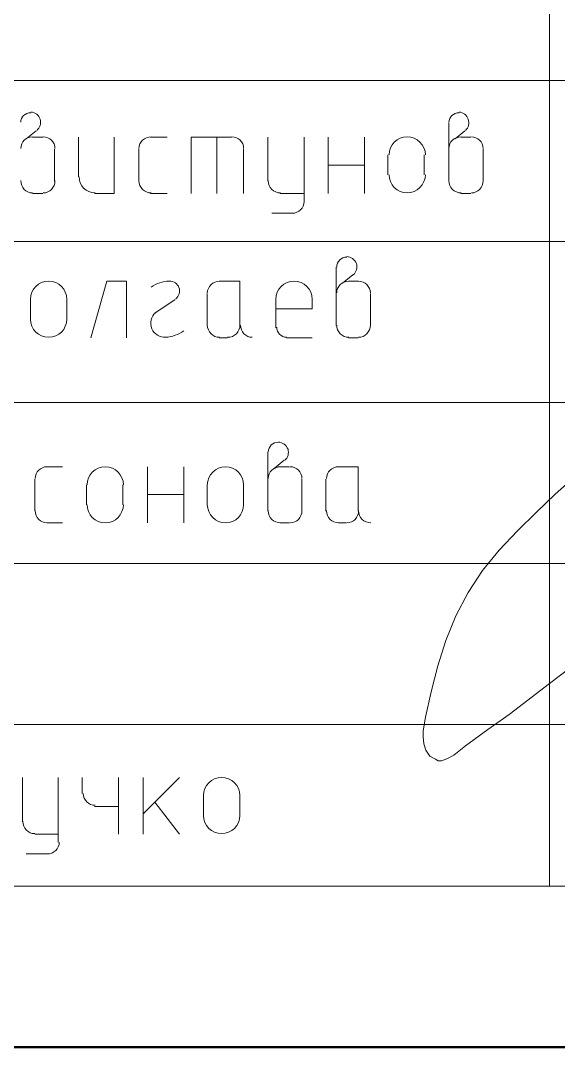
# Model space of a CAD drawing. Header units: millimetres. Extents: x -678 to 5260, y -935 to 3264.
# Drawn here: x 3595.2 to 3762.3, y -934.5 to -616.1 of the extents above; entities that cross this region are included whole.
import ezdxf
from ezdxf.xclip import XClip

# ---------------------------------------------------------------- set-up
doc = ezdxf.new("R2010")
doc.units = ezdxf.units.MM
doc.header["$MEASUREMENT"] = 0
doc.header["$XCLIPFRAME"] = 2
doc.layers.get('0').update_dxf_attribs({"linetype": 'CONTINUOUS'})

# ---------------------------------------------------------------- blocks, each defined once
blk = doc.blocks.new('MF28AFDB0')
at = {"color": 7, "linetype": 'Continuous', "lineweight": -2, "true_color": 0x000007}
blk.add_lwpolyline([(0.927, 0.578), (592.988, 0.578), (592.988, 419.2), (0.927, 419.2)], close=True, dxfattribs=at)

msp = doc.modelspace()

# ---------------------------------------------------------------- linework, layer by layer
at = {"color": 7, "linetype": 'Continuous', "lineweight": 20, "true_color": 0x000007}
msp.add_lwpolyline([(-479.88737, -884.75487), (5209.40723, -884.75487), (5209.40723, 3214.83019), (-479.88737, 3214.83019)], close=True, dxfattribs=at)
at = {"color": 7, "linetype": 'Continuous', "lineweight": 5, "true_color": 0x000007}
for points in [[(3359.44873, -308.15736), (3359.44873, -884.75487), (3909.49022, -884.75487), (4009.73918, -884.75487), (5209.40723, -884.75487)], [(3359.44873, -734.71338), (4009.73918, -734.71338), (5209.40723, -734.71338)]]:
    msp.add_lwpolyline(points, dxfattribs=at)
at = {"color": 7, "linetype": 'Continuous', "lineweight": 9, "true_color": 0x000007}
for points in [[(3759.44873, -307.99139), (3759.44873, -884.5889), (3759.44873, -884.5889)], [(3359.44873, -634.79637), (4009.57321, -634.79637), (4009.57321, -634.79637)], [(3728.24541, -647.9084), (3728.24541, -665.99969), (3728.24541, -665.99969)], [(3600.11263, -650.39803), (3596.9591, -652.88765), (3596.9591, -652.88765)], [(3598.9508, -652.38973), (3602.10433, -652.38973), (3602.10433, -652.38973)], [(3613.22466, -652.38973), (3613.22466, -664.67189), (3613.22466, -664.67189)], [(3618.20391, -669.81711), (3624.34499, -669.81711), (3624.34499, -652.38973)], [(3635.6313, -652.38973), (3640.77653, -652.38973), (3640.77653, -652.38973)], [(3660.69354, -652.38973), (3648.24541, -652.38973), (3648.24541, -669.81711)], [(3656.21221, -652.38973), (3656.21221, -669.81711), (3656.21221, -669.81711)], [(3671.97985, -652.38973), (3671.97985, -665.99969), (3671.97985, -665.99969)], [(3683.26615, -672.30674), (3683.26615, -652.38973), (3683.26615, -652.38973)], [(3690.73503, -669.81711), (3690.73503, -652.38973), (3690.73503, -652.38973)], [(3702.02134, -669.81711), (3702.02134, -652.38973), (3702.02134, -652.38973)], [(3733.22466, -650.39803), (3730.23711, -652.88765), (3730.23711, -652.88765)], [(3731.89686, -652.38973), (3735.05039, -652.38973), (3735.05039, -652.38973)], [(3605.75578, -656.04118), (3605.75578, -665.99969), (3605.75578, -665.99969)], [(3631.97985, -656.04118), (3631.97985, -665.99969), (3631.97985, -665.99969)], [(3664.51097, -669.81711), (3664.51097, -656.04118), (3664.51097, -656.04118)], [(3709.32425, -657.86691), (3709.32425, -664.00799), (3709.32425, -664.00799)], [(3720.61055, -664.00799), (3720.61055, -657.86691), (3720.61055, -657.86691)], [(3738.86781, -656.04118), (3738.86781, -665.99969), (3738.86781, -665.99969)], [(3690.73503, -661.02043), (3702.02134, -661.02043), (3702.02134, -661.02043)], [(3598.9508, -669.81711), (3602.10433, -669.81711), (3602.10433, -669.81711)], [(3635.6313, -669.81711), (3640.77653, -669.81711), (3640.77653, -669.81711)], [(3675.79728, -669.81711), (3683.26615, -669.81711), (3683.26615, -669.81711)], [(3731.89686, -669.81711), (3735.05039, -669.81711), (3735.05039, -669.81711)], [(3673.30765, -675.95819), (3679.44873, -675.95819), (3679.44873, -675.95819)], [(3359.44873, -684.75487), (4009.57321, -684.75487), (4009.57321, -684.75487)], [(3693.22466, -692.72168), (3693.22466, -710.81296), (3693.22466, -710.81296)], [(3628.16242, -714.63039), (3628.16242, -697.03703), (3622.02134, -697.03703), (3617.04209, -714.63039)], [(3663.34914, -710.81296), (3663.34914, -697.03703), (3656.87611, -697.03703)], [(3698.36989, -695.04533), (3695.21636, -697.70093), (3695.21636, -697.70093)], [(3697.04209, -697.03703), (3700.02964, -697.03703), (3700.02964, -697.03703)], [(3598.2869, -702.68018), (3598.2869, -708.82126), (3598.2869, -708.82126)], [(3609.57321, -708.82126), (3609.57321, -702.68018), (3609.57321, -702.68018)], [(3643.26615, -702.68018), (3636.9591, -706.99554), (3636.9591, -706.99554)], [(3653.22466, -700.85446), (3653.22466, -710.81296), (3653.22466, -710.81296)], [(3674.46947, -702.68018), (3674.46947, -711.47686), (3674.46947, -711.47686)], [(3685.75578, -705.66774), (3685.75578, -702.68018), (3685.75578, -702.68018)], [(3703.84707, -700.85446), (3703.84707, -710.81296), (3703.84707, -710.81296)], [(3685.75578, -705.66774), (3674.46947, -705.66774), (3674.46947, -705.66774)], [(3656.87611, -714.63039), (3659.53172, -714.63039), (3659.53172, -714.63039)], [(3677.78898, -714.63039), (3685.75578, -714.63039), (3685.75578, -714.63039)], [(3697.04209, -714.63039), (3700.02964, -714.63039), (3700.02964, -714.63039)], [(3671.97985, -750.14906), (3671.97985, -768.40633), (3671.97985, -768.40633)], [(3677.12508, -752.63869), (3673.97155, -755.12832), (3673.97155, -755.12832)], [(3603.43213, -754.63039), (3608.24541, -754.63039), (3608.24541, -754.63039)], [(3634.63545, -772.05778), (3634.63545, -754.63039), (3634.63545, -754.63039)], [(3645.92176, -772.05778), (3645.92176, -754.63039), (3645.92176, -754.63039)], [(3675.79728, -754.63039), (3678.78483, -754.63039), (3678.78483, -754.63039)], [(3700.02964, -768.40633), (3700.02964, -754.63039), (3693.88856, -754.63039)], [(3599.6147, -758.44782), (3599.6147, -768.40633), (3599.6147, -768.40633)], [(3615.71429, -760.27355), (3615.71429, -766.41462), (3615.71429, -766.41462)], [(3627.00059, -766.41462), (3627.00059, -760.27355), (3627.00059, -760.27355)], [(3653.22466, -760.27355), (3653.22466, -766.41462), (3653.22466, -766.41462)], [(3664.51097, -766.41462), (3664.51097, -760.27355), (3664.51097, -760.27355)], [(3682.60225, -758.44782), (3682.60225, -768.40633), (3682.60225, -768.40633)], [(3690.07113, -758.44782), (3690.07113, -768.40633), (3690.07113, -768.40633)], [(3634.63545, -763.2611), (3645.92176, -763.2611), (3645.92176, -763.2611)], [(3603.43213, -772.05778), (3608.24541, -772.05778), (3608.24541, -772.05778)], [(3675.79728, -772.05778), (3678.78483, -772.05778), (3678.78483, -772.05778)], [(3693.88856, -772.05778), (3696.37819, -772.05778), (3696.37819, -772.05778)], [(3359.44873, -784.67189), (4009.57321, -784.67189), (4009.57321, -784.67189)], [(3359.44873, -834.63039), (4009.57321, -834.63039), (4009.57321, -834.63039)], [(3595.79728, -851.06193), (3595.79728, -864.83786), (3595.79728, -864.83786)], [(3606.91761, -871.14491), (3606.91761, -851.06193), (3606.91761, -851.06193)], [(3614.38649, -851.06193), (3614.38649, -856.04118), (3614.38649, -856.04118)], [(3625.67279, -851.06193), (3625.67279, -868.65529), (3625.67279, -868.65529)], [(3633.30765, -862.34823), (3644.59396, -851.06193), (3644.59396, -851.06193)], [(3633.30765, -851.06193), (3633.30765, -868.65529), (3633.30765, -868.65529)], [(3644.59396, -868.65529), (3636.9591, -858.69678), (3636.9591, -858.69678)], [(3652.06284, -856.70508), (3652.06284, -862.84616), (3652.06284, -862.84616)], [(3663.34914, -862.84616), (3663.34914, -856.70508), (3663.34914, -856.70508)], [(3618.20391, -860.02458), (3625.67279, -860.02458), (3625.67279, -860.02458)], [(3599.6147, -868.65529), (3606.91761, -868.65529), (3606.91761, -868.65529)], [(3596.9591, -874.79637), (3603.43213, -874.79637), (3603.43213, -874.79637)]]:
    msp.add_lwpolyline(points, dxfattribs=at)
at = {"color": 7, "linetype": 'Continuous', "lineweight": 20, "true_color": 0x000007}
msp.add_lwpolyline([(3359.44873, -884.75487), (5209.40723, -884.75487), (5209.40723, -334.71338)], dxfattribs=at)
at = {"color": 160, "linetype": 'Continuous', "lineweight": 13, "true_color": 0x1435eb}
msp.add_lwpolyline([(3767.41553, -757.61794), (3761.27445, -763.09512), (3755.46533, -768.73828), (3749.49022, -774.5474), (3743.84707, -780.52251), (3738.70184, -786.82956), (3734.22051, -793.63454), (3730.40308, -800.93745), (3727.24956, -808.5723), (3724.75993, -816.37313), (3722.76823, -824.50591), (3720.9425, -832.30674), (3720.2786, -836.62209), (3720.2786, -838.44782), (3720.44458, -840.6055), (3721.10848, -842.5972), (3722.2703, -844.42292), (3724.09603, -845.41877), (3724.92591, -845.9167), (3725.92176, -845.9167), (3727.58151, -845.2528), (3729.73918, -844.09097), (3733.39064, -841.2694), (3740.36159, -836.12417), (3747.00059, -831.47686), (3759.44873, -821.85031), (3765.92176, -817.03703)], dxfattribs=at)
at = {"color": 7, "linetype": 'Continuous', "lineweight": 9, "true_color": 0x000007}
for points in [[(3598.45288, -644.75487), (3596.62715, -644.75487), (3595.29935, -646.08267), (3595.29935, -647.74242)], [(3731.39893, -644.75487), (3729.73918, -644.75487), (3728.24541, -646.08267), (3728.24541, -647.74242)], [(3598.9508, -652.22375), (3596.9591, -652.22375), (3595.29935, -653.8835), (3595.29935, -655.8752)], [(3605.92176, -655.8752), (3605.92176, -653.8835), (3604.26201, -652.22375), (3602.2703, -652.22375)], [(3635.79728, -652.22375), (3633.80557, -652.22375), (3631.97985, -653.8835), (3631.97985, -655.8752)], [(3664.51097, -655.8752), (3664.51097, -653.8835), (3662.85122, -652.22375), (3660.85952, -652.22375)], [(3732.06284, -652.22375), (3729.90516, -652.22375), (3728.24541, -653.8835), (3728.24541, -655.8752)], [(3738.86781, -655.8752), (3738.86781, -653.8835), (3737.20806, -652.22375), (3735.21636, -652.22375)], [(3613.39064, -664.67189), (3613.39064, -667.32749), (3615.54831, -669.65114), (3618.36989, -669.65114)], [(3595.29935, -665.83371), (3595.29935, -667.99139), (3596.9591, -669.65114), (3598.9508, -669.65114)], [(3602.2703, -669.65114), (3604.26201, -669.65114), (3605.92176, -667.99139), (3605.92176, -665.83371)], [(3631.97985, -665.83371), (3631.97985, -667.99139), (3633.80557, -669.65114), (3635.79728, -669.65114)], [(3672.14582, -665.83371), (3672.14582, -667.99139), (3673.80557, -669.65114), (3675.96325, -669.65114)], [(3728.24541, -665.83371), (3728.24541, -667.99139), (3729.90516, -669.65114), (3732.06284, -669.65114)], [(3735.21636, -669.65114), (3737.20806, -669.65114), (3738.86781, -667.99139), (3738.86781, -665.83371)], [(3679.6147, -675.95819), (3681.6064, -675.95819), (3683.26615, -674.29844), (3683.26615, -672.30674)], [(3696.54416, -689.56815), (3694.88441, -689.56815), (3693.39064, -690.89595), (3693.39064, -692.72168)], [(3641.44043, -697.03703), (3639.44873, -697.03703), (3637.45703, -697.70093), (3635.79728, -698.86276)], [(3657.04209, -697.03703), (3655.05039, -697.03703), (3653.22466, -698.69678), (3653.22466, -700.68848)], [(3697.20806, -697.03703), (3695.05039, -697.03703), (3693.39064, -698.69678), (3693.39064, -700.68848)], [(3703.84707, -700.68848), (3703.84707, -698.69678), (3702.18732, -697.03703), (3700.19562, -697.03703)], [(3640.2786, -714.46442), (3642.2703, -714.29844), (3644.26201, -713.63454), (3645.92176, -712.47272)], [(3653.22466, -710.64699), (3653.22466, -712.80467), (3655.05039, -714.46442), (3657.04209, -714.46442)], [(3659.53172, -714.46442), (3661.68939, -714.46442), (3663.34914, -712.80467), (3663.34914, -710.64699)], [(3663.51512, -710.64699), (3663.51512, -712.80467), (3665.17487, -714.46442), (3667.16657, -714.46442)], [(3674.80142, -711.31089), (3674.80142, -712.97064), (3676.12923, -714.46442), (3677.78898, -714.46442)], [(3693.39064, -710.64699), (3693.39064, -712.80467), (3695.05039, -714.46442), (3697.20806, -714.46442)], [(3700.19562, -714.46442), (3702.18732, -714.46442), (3703.84707, -712.80467), (3703.84707, -710.64699)], [(3675.29935, -746.99554), (3673.6396, -746.99554), (3672.14582, -748.32334), (3672.14582, -749.98309)], [(3603.43213, -754.63039), (3601.44043, -754.63039), (3599.78068, -756.29014), (3599.78068, -758.28184)], [(3675.96325, -754.63039), (3673.80557, -754.63039), (3672.14582, -756.29014), (3672.14582, -758.28184)], [(3682.60225, -758.28184), (3682.60225, -756.29014), (3680.9425, -754.63039), (3678.9508, -754.63039)], [(3694.05454, -754.63039), (3691.89686, -754.63039), (3690.23711, -756.29014), (3690.23711, -758.28184)], [(3599.78068, -768.24035), (3599.78068, -770.39803), (3601.44043, -772.05778), (3603.43213, -772.05778)], [(3672.14582, -768.24035), (3672.14582, -770.39803), (3673.80557, -772.05778), (3675.96325, -772.05778)], [(3678.9508, -772.05778), (3680.9425, -772.05778), (3682.60225, -770.39803), (3682.60225, -768.24035)], [(3690.23711, -768.24035), (3690.23711, -770.39803), (3691.89686, -772.05778), (3694.05454, -772.05778)], [(3696.54416, -772.05778), (3698.53586, -772.05778), (3700.19562, -770.39803), (3700.19562, -768.24035)], [(3700.19562, -768.24035), (3700.19562, -770.39803), (3701.85537, -772.05778), (3704.01304, -772.05778)], [(3614.71844, -856.04118), (3614.71844, -858.03288), (3616.37819, -859.69263), (3618.36989, -859.69263)], [(3595.96325, -864.67189), (3595.96325, -866.82956), (3597.623, -868.48931), (3599.6147, -868.48931)], [(3603.43213, -874.79637), (3605.58981, -874.79637), (3607.24956, -873.13662), (3607.24956, -871.14491)]]:
    msp.add_open_spline(points, degree=3, dxfattribs=at)
for points in [[(3600.2786, -650.23205), (3601.27445, -649.40218), (3601.77238, -648.07438), (3601.27445, -646.74657), (3601.27445, -646.74657), (3600.9425, -645.58475), (3599.78068, -644.5889), (3598.45288, -644.5889)], [(3733.39064, -650.23205), (3734.38649, -649.40218), (3734.71844, -648.07438), (3734.22051, -646.74657), (3734.22051, -646.74657), (3733.88856, -645.58475), (3732.72674, -644.5889), (3731.39893, -644.5889)], [(3720.9425, -657.86691), (3720.9425, -654.71338), (3718.2869, -652.22375), (3715.29935, -652.22375), (3715.29935, -652.22375), (3712.14582, -652.22375), (3709.6562, -654.71338), (3709.6562, -657.86691)], [(3709.6562, -664.00799), (3709.6562, -666.99554), (3712.14582, -669.65114), (3715.29935, -669.65114), (3715.29935, -669.65114), (3718.2869, -669.65114), (3720.9425, -666.99554), (3720.9425, -664.00799)], [(3698.53586, -695.04533), (3699.53172, -694.21545), (3699.86367, -692.88765), (3699.53172, -691.55985), (3699.53172, -691.55985), (3699.03379, -690.39803), (3697.87196, -689.40218), (3696.54416, -689.40218)], [(3609.57321, -702.68018), (3609.57321, -699.52666), (3607.08358, -697.03703), (3603.93006, -697.03703), (3603.93006, -697.03703), (3600.77653, -697.03703), (3598.2869, -699.52666), (3598.2869, -702.68018)], [(3643.43213, -702.51421), (3644.42798, -701.68433), (3644.92591, -700.35653), (3644.42798, -699.02873), (3644.42798, -699.02873), (3644.09603, -697.86691), (3642.76823, -697.03703), (3641.44043, -697.03703)], [(3685.75578, -702.68018), (3685.75578, -699.52666), (3683.26615, -697.03703), (3680.11263, -697.03703), (3680.11263, -697.03703), (3677.12508, -697.03703), (3674.46947, -699.52666), (3674.46947, -702.68018)], [(3637.12508, -706.82956), (3635.79728, -707.99139), (3635.29935, -709.98309), (3635.96325, -711.80881), (3635.96325, -711.80881), (3636.79313, -713.46857), (3638.45288, -714.46442), (3640.2786, -714.46442)], [(3598.2869, -708.82126), (3598.2869, -711.97479), (3600.77653, -714.46442), (3603.93006, -714.46442), (3603.93006, -714.46442), (3607.08358, -714.46442), (3609.57321, -711.97479), (3609.57321, -708.82126)], [(3677.29105, -752.63869), (3678.2869, -751.80881), (3678.61885, -750.48101), (3678.2869, -749.15321), (3678.2869, -749.15321), (3677.78898, -747.99139), (3676.62715, -746.99554), (3675.29935, -746.99554)], [(3627.16657, -760.27355), (3627.16657, -757.12002), (3624.67694, -754.63039), (3621.52342, -754.63039), (3621.52342, -754.63039), (3618.36989, -754.63039), (3615.88026, -757.12002), (3615.88026, -760.27355)], [(3664.51097, -760.27355), (3664.51097, -757.12002), (3662.02134, -754.63039), (3658.86781, -754.63039), (3658.86781, -754.63039), (3655.88026, -754.63039), (3653.22466, -757.12002), (3653.22466, -760.27355)], [(3615.88026, -766.41462), (3615.88026, -769.40218), (3618.36989, -772.05778), (3621.52342, -772.05778), (3621.52342, -772.05778), (3624.67694, -772.05778), (3627.16657, -769.40218), (3627.16657, -766.41462)], [(3653.22466, -766.41462), (3653.22466, -769.40218), (3655.88026, -772.05778), (3658.86781, -772.05778), (3658.86781, -772.05778), (3662.02134, -772.05778), (3664.51097, -769.40218), (3664.51097, -766.41462)], [(3663.34914, -856.70508), (3663.34914, -853.55155), (3660.69354, -851.06193), (3657.70599, -851.06193), (3657.70599, -851.06193), (3654.55246, -851.06193), (3652.06284, -853.55155), (3652.06284, -856.70508)], [(3652.06284, -862.84616), (3652.06284, -865.99969), (3654.55246, -868.48931), (3657.70599, -868.48931), (3657.70599, -868.48931), (3660.69354, -868.48931), (3663.34914, -865.99969), (3663.34914, -862.84616)]]:
    msp.add_open_spline(points, degree=3, knots=[0, 0, 0, 0, 0.125, 0.125, 0.125, 0.125001, 1, 1, 1, 1], dxfattribs=at)

# ---------------------------------------------------------------- block references
at = {"color": 7, "true_color": 0xffffff}
ref = msp.add_blockref('MF28AFDB0', (-689.016, -940.3429), dxfattribs=dict(at, xscale=10.03092197091524, yscale=10.03092197091524, zscale=10.03092197091524))
XClip(ref).set_block_clipping_path([(1.0589661319, 0.5446702317), (593.0210338681, 419.1010338681)])

doc.saveas('drawing.dxf')
